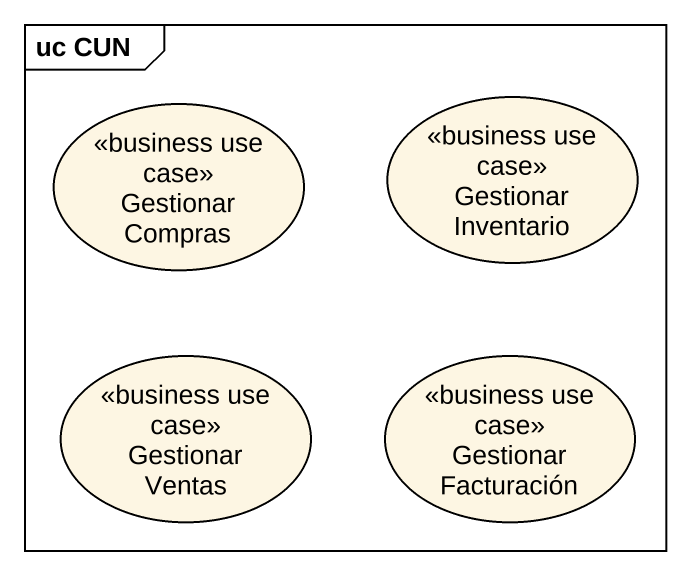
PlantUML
@startuml
mainframe uc CUN
usecase "Gestionar Compras" as Gestionar_Compras <<business use case>>
usecase "Gestionar Inventario" as Gestionar_Inventario <<business use case>>
usecase "Gestionar Ventas" as Gestionar_Ventas <<business use case>>
usecase "Gestionar Facturación" as Gestionar_Facturación <<business use case>>
@enduml
